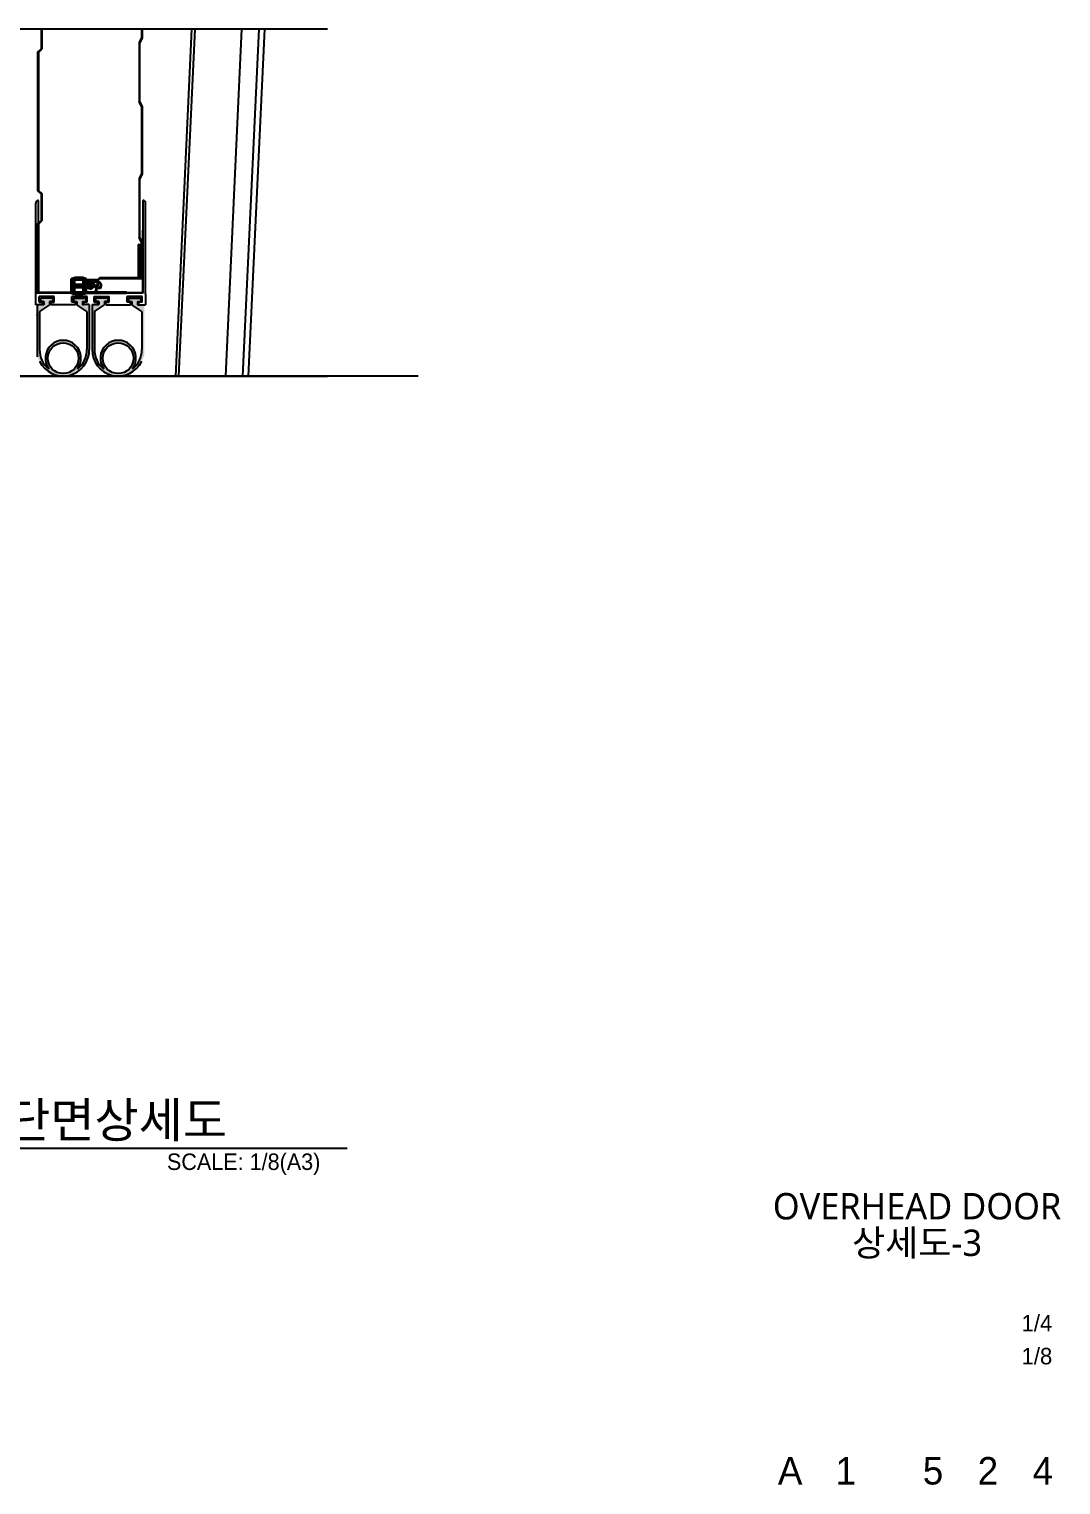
# Model space of a CAD drawing. Header units: millimetres. Extents: x 1448 to 104164, y -19509 to -89.
# Drawn here: x 43480 to 44231, y -2230 to -1170 of the extents above; entities that cross this region are included whole.
import ezdxf
from ezdxf.enums import TextEntityAlignment as Align

# ---------------------------------------------------------------- set-up
doc = ezdxf.new("R2010")
doc.units = ezdxf.units.MM
doc.header["$LTSCALE"] = 60
doc.header["$MEASUREMENT"] = 0
doc.header["$PDSIZE"] = -10
doc.layers.get('0').update_dxf_attribs({"linetype": 'CONTINUOUS'})
for name, color, linetype in [('$1$COL', 2, 'CONTINUOUS'), ('8', 8, 'CONTINUOUS'), ('CON', 2, 'CONTINUOUS'), ('FIN', 6, 'CONTINUOUS'), ('FOR', 4, 'CONTINUOUS'), ('LIN', 2, 'CONTINUOUS'), ('SYM', 7, 'CONTINUOUS'), ('TEXT', 3, 'CONTINUOUS'), ('TEXT-TITLE', 6, 'CONTINUOUS'), ('TEXT-기입', 6, 'CONTINUOUS'), ('TRACK', 4, 'CONTINUOUS'), ('图层6', 7, 'CONTINUOUS')]:
    doc.layers.add(name, color=color, linetype=linetype)
doc.styles.add('0T-OUT', font='H2GTRE.TTF')
doc.styles.add('CGS', font='cgse', dxfattribs={"bigfont": 'cgs'})
doc.styles.add('나눔바른고딕', font='NanumBarunGothic.ttf')

msp = doc.modelspace()

# ---------------------------------------------------------------- hatches: boundary and pattern name
at = {"linetype": 'Continuous'}
h = msp.add_hatch(color=4, dxfattribs=at)
h.paths.add_polyline_path([(43521.5, -1361.9), (43522, -1361.9, -0.183952), (43511, -1361.9), (43511.5, -1361.9), (43511.5, -1351.9), (43511, -1351.9), (43511, -1351.4, -0.183952), (43522, -1351.4), (43522, -1351.9), (43521.5, -1351.9)])
h.paths.add_polyline_path([(43519.5, -1357.9, 0.414214), (43519.3, -1357.7), (43513.7, -1357.7, 0.414214), (43513.5, -1357.9), (43513.5, -1360.4, 0.353166), (43513.6, -1360.6, 0.106822), (43519.3, -1360.6, 0.353167), (43519.5, -1360.4)], flags=16)
h.paths.add_polyline_path([(43519.5, -1355.5), (43519.5, -1352.9, 0.353166), (43519.3, -1352.7, 0.106822), (43513.6, -1352.7, 0.353167), (43513.5, -1352.9), (43513.5, -1355.5, 0.414214), (43513.7, -1355.7), (43519.3, -1355.7, 0.414214)], flags=16)
h = msp.add_hatch(color=4, dxfattribs=at)
h.paths.add_polyline_path([(43524.8, -1353), (43525.7, -1352.8), (43530.9, -1353.4, -0.151824), (43532.4, -1354.7, -0.386669), (43532.2, -1358.3, -0.178134), (43530.5, -1358.3, -0.298755), (43530.1, -1354.3, 0.584984), (43529.9, -1354), (43527.1, -1353.7, 0.709673), (43527, -1353.9, -1.396457), (43522, -1356.1), (43522, -1355.6, -0.389014)])
h.paths.add_polyline_path([(43530.9, -1357.8, -0.329487), (43530.9, -1354.1, -0.09197), (43531.9, -1354.9, -0.386814), (43531.8, -1357.8, -0.102245)], flags=16)
h = msp.add_hatch(color=256)
h.paths.add_polyline_path([(43533.9, -1409.3, 1), (43556.3, -1409.3, 1)], flags=16)
h.paths.add_polyline_path([(43493.9, -1409.3, 1), (43516.3, -1409.3, 1)], flags=16)
edge = h.paths.add_edge_path()
edge.add_line((43564.1, -1407.4), (43561.9, -1412.1))
edge.add_arc((43545.1, -1403.3), 19, 178.8064, 332.4646, ccw=False)
edge.add_line((43526.1, -1402.9), (43526.1, -1370.3))
edge.add_line((43526.1, -1370.3), (43531.1, -1370.3))
edge.add_line((43531.1, -1370.3), (43531.1, -1368))
edge.add_line((43531.1, -1368), (43528.6, -1368))
edge.add_line((43528.6, -1368), (43528.6, -1365.6))
edge.add_line((43528.6, -1365.6), (43537.6, -1365.6))
edge.add_line((43537.6, -1365.6), (43537.6, -1368))
edge.add_line((43537.6, -1368), (43535.1, -1368))
edge.add_line((43535.1, -1368), (43535.1, -1370.4))
edge.add_line((43535.1, -1370.4), (43527.9, -1375.3))
edge.add_line((43527.9, -1375.3), (43527.9, -1402.9))
edge.add_arc((43545.1, -1403.4), 17.2, 538.4103, 592.7611)
edge.add_arc((43545.1, -1409.3), 13, -36.8527, 216.8527, ccw=False)
edge.add_arc((43545.1, -1403.4), 17.2, 307.2389, 361.5897)
edge.add_line((43562.3, -1402.9), (43562.3, -1375.3))
edge.add_line((43562.3, -1375.3), (43555.1, -1370.4))
edge.add_line((43555.1, -1370.4), (43555.1, -1368))
edge.add_line((43555.1, -1368), (43552.6, -1368))
edge.add_line((43552.6, -1368), (43552.6, -1365.6))
edge.add_line((43552.6, -1365.6), (43561.6, -1365.6))
edge.add_line((43561.6, -1365.6), (43561.6, -1368))
edge.add_line((43561.6, -1368), (43559.1, -1368))
edge.add_line((43559.1, -1368), (43559.1, -1370.4))
edge.add_line((43559.1, -1370.4), (43564.1, -1370.4))
edge.add_line((43564.1, -1370.4), (43564.1, -1407.4))
edge = h.paths.add_edge_path()
edge.add_line((43487.9, -1411.5), (43486.1, -1408.2))
edge.add_line((43486.1, -1408.2), (43486.1, -1370.4))
edge.add_line((43486.1, -1370.4), (43491.1, -1370.4))
edge.add_line((43491.1, -1370.4), (43491.1, -1368))
edge.add_line((43491.1, -1368), (43488.6, -1368))
edge.add_line((43488.6, -1368), (43488.6, -1365.6))
edge.add_line((43488.6, -1365.6), (43497.6, -1365.6))
edge.add_line((43497.6, -1365.6), (43497.6, -1368))
edge.add_line((43497.6, -1368), (43495.1, -1368))
edge.add_line((43495.1, -1368), (43495.1, -1370.4))
edge.add_line((43495.1, -1370.4), (43487.9, -1375.3))
edge.add_line((43487.9, -1375.3), (43487.9, -1402.9))
edge.add_arc((43505.1, -1403.4), 17.2, 538.4103, 592.7611)
edge.add_arc((43505.1, -1409.3), 13, -36.8527, 216.8527, ccw=False)
edge.add_arc((43505.1, -1403.4), 17.2, 307.2389, 361.5897)
edge.add_line((43522.3, -1402.9), (43522.3, -1375.3))
edge.add_line((43522.3, -1375.3), (43515.1, -1370.4))
edge.add_line((43515.1, -1370.4), (43515.1, -1368))
edge.add_line((43515.1, -1368), (43512.6, -1368))
edge.add_line((43512.6, -1368), (43512.6, -1365.6))
edge.add_line((43512.6, -1365.6), (43521.6, -1365.6))
edge.add_line((43521.6, -1365.6), (43521.6, -1368))
edge.add_line((43521.6, -1368), (43519.1, -1368))
edge.add_line((43519.1, -1368), (43519.1, -1370.4))
edge.add_line((43519.1, -1370.4), (43520.1, -1370.3))
edge.add_line((43520.1, -1370.3), (43524.1, -1370.3))
edge.add_line((43524.1, -1370.3), (43524.1, -1402.9))
edge.add_arc((43505.1, -1403.3), 19, 205.5609, 361.1936, ccw=False)
at = {"layer": 'FOR'}
for points in [[(43515.1, -1360.9), (43551.1, -1360.9), (43551.1, -1361.4), (43515.1, -1361.4)], [(43515.1, -1361.4), (43551.1, -1361.4), (43551.1, -1361.9), (43515.1, -1361.9)]]:
    msp.add_hatch(color=4, dxfattribs=at).paths.add_polyline_path(points)

# ---------------------------------------------------------------- linework, layer by layer
at = {"layer": '$1$COL'}
for q in [(42979.5, -1422.3, 46.5), (42985.8, -1422.3, 46.5)]:
    msp.add_line((43697.6, -1422.3, 46.5), q, dxfattribs=at)
at = {"color": 4, "linetype": 'Continuous'}
for p, q in [((43489, -1169.7, 29.2), (43489, -1184.1, 29.2)), ((43489.5, -1169.7, 29.2), (43489.5, -1184.4, 29.2)), ((43562, -1175.9, 29.2), (43560.5, -1179.4, 29.2)), ((43562.5, -1176.2, 29.2), (43561, -1179.7, 29.2)), ((43562, -1169.7, 29.2), (43562, -1175.9, 29.2)), ((43562.5, -1169.7, 29.2), (43562.5, -1176.2, 29.2)), ((43486.5, -1186.4, 29.2), (43489, -1184.1, 29.2)), ((43486.5, -1186.4, 29.2), (43486.5, -1287.5, 29.2)), ((43487, -1186.7, 29.2), (43489.5, -1184.4, 29.2)), ((43487, -1186.7, 29.2), (43487, -1287.2, 29.2)), ((43560.5, -1179.4, 29.2), (43560.5, -1222.5, 29.2)), ((43561, -1222.2, 29.2), (43561, -1179.7, 29.2)), ((43562, -1226, 29.2), (43560.5, -1222.5, 29.2)), ((43562.5, -1225.7, 29.2), (43561, -1222.2, 29.2)), ((43562, -1226, 29.2), (43562, -1274.9, 29.2)), ((43562.5, -1225.7, 29.2), (43562.5, -1275.2, 29.2)), ((43562, -1274.9, 29.2), (43560.5, -1278.4, 29.2)), ((43560.5, -1278.4, 29.2), (43560.5, -1321.5, 29.2)), ((43562.5, -1275.2, 29.2), (43561, -1278.7, 29.2)), ((43561, -1321.2, 29.2), (43561, -1278.7, 29.2)), ((43486.5, -1287.5, 29.2), (43489, -1289.7, 29.2)), ((43487, -1287.2, 29.2), (43489.5, -1289.4, 29.2)), ((43489, -1289.7, 29.2), (43489, -1309.1, 29.2)), ((43489.5, -1289.4, 29.2), (43489.5, -1309.4, 29.2)), ((43486.5, -1311.4, 29.2), (43489, -1309.1, 29.2)), ((43486.5, -1311.4, 29.2), (43486.5, -1361.9, 29.2)), ((43487, -1311.7, 29.2), (43489.5, -1309.4, 29.2)), ((43487, -1311.7, 29.2), (43487, -1361.4, 29.2)), ((43562, -1325, 29.2), (43560.5, -1321.5, 29.2)), ((43562.5, -1324.7, 29.2), (43561, -1321.2, 29.2)), ((43562, -1350.9, 29.2), (43562, -1324.5, 29.2)), ((43562.5, -1351.4, 29.2), (43562.5, -1324.7, 29.2)), ((43486.5, -1361.9, 29.2), (43486.5, -1330.7, 29.2)), ((43559.9, -1350.9, 29.2), (43559.9, -1326.4, 29.2)), ((43559.9, -1326.4, 29.2), (43562, -1326.4, 29.2)), ((43511, -1351.9, 29.2), (43511, -1351.4, 29.2)), ((43511, -1361.4, 29.2), (43511, -1351.9, 29.2)), ((43511.5, -1351.9, 29.2), (43511, -1351.9, 29.2)), ((43511.5, -1351.9, 29.2), (43511, -1351.9, 29.2)), ((43511, -1352.4, 29.2), (43511, -1360.9, 29.2)), ((43511.5, -1351.9, 29.2), (43511.5, -1361.9, 29.2)), ((43511.5, -1360.9, 29.2), (43511.5, -1351.9, 29.2)), ((43511.5, -1351.9, 29.2), (43511.5, -1360.9, 29.2)), ((43511.5, -1351.9, 29.2), (43511.5, -1360.9, 29.2)), ((43511.5, -1360.9, 29.2), (43511.5, -1351.9, 29.2)), ((43511.5, -1359.9, 29.2), (43511.5, -1353.9, 29.2)), ((43513.5, -1355.5, 29.2), (43513.5, -1352.9, 29.2)), ((43519.3, -1355.7, 29.2), (43513.7, -1355.7, 29.2)), ((43519.5, -1352.9, 29.2), (43519.5, -1355.5, 29.2)), ((43521.5, -1361.9, 29.2), (43521.5, -1351.9, 29.2)), ((43521.5, -1351.9, 29.2), (43530.5, -1351.9, 29.2)), ((43521.5, -1359.9, 29.2), (43521.5, -1353.9, 29.2)), ((43522, -1351.4, 29.2), (43522, -1351.9, 29.2)), ((43522, -1361.4, 29.2), (43522, -1352.4, 29.2)), ((43522, -1352.4, 29.2), (43530.5, -1352.4, 29.2)), ((43525.7, -1352.8, 29.2), (43524.8, -1353, 29.2)), ((43525.7, -1352.8, 29.2), (43530.9, -1353.4, 29.2)), ((43527.1, -1353.7, 29.2), (43529.9, -1354, 29.2)), ((43530.5, -1351.9, 29.2), (43531.5, -1350.9, 29.2)), ((43530.5, -1352.4, 29.2), (43531.5, -1351.4, 29.2)), ((43562, -1350.9, 29.2), (43531.5, -1350.9, 29.2)), ((43562.5, -1351.4, 29.2), (43531.5, -1351.4, 29.2)), ((43511.5, -1361.9, 29.2), (43486.5, -1361.9, 29.2)), ((43511, -1361.4, 29.2), (43487, -1361.4, 29.2)), ((43511, -1361.9, 29.2), (43511, -1361.4, 29.2)), ((43513.5, -1360.4, 29.2), (43513.5, -1357.9, 29.2)), ((43513.7, -1357.7, 29.2), (43519.3, -1357.7, 29.2)), ((43519.5, -1357.9, 29.2), (43519.5, -1360.4, 29.2)), ((43521.5, -1361.9, 29.2), (43528.1, -1361.9, 29.2)), ((43522, -1361.4, 29.2), (43527.6, -1361.4, 29.2)), ((43527.3, -1357.4, 29.2), (43527.8, -1357.9, 29.2))]:
    msp.add_line(p, q, dxfattribs=at)
for p, q in [((43485.1, -1370.4, 29.2), (43485.1, -1296.3, 29.2)), ((43563.1, -1294.4, 29.2), (43563.1, -1361.9, 29.2)), ((43565.1, -1339.1, 29.2), (43565.1, -1296.3, 29.2)), ((43563.1, -1361.4, 29.2), (43563.1, -1316, 29.2)), ((43565.1, -1359.6, 29.2), (43565.1, -1339.1, 29.2)), ((43563.1, -1361.9, 29.2), (43485.1, -1361.9, 29.2)), ((43498.6, -1364.4, 29.2), (43487.6, -1364.4, 29.2)), ((43487.6, -1368.4, 29.2), (43487.6, -1364.4, 29.2)), ((43487.6, -1368.4, 29.2), (43487.6, -1364.4, 29.2)), ((43497.6, -1365.6, 29.2), (43488.6, -1365.6, 29.2)), ((43497.6, -1365.6, 29.2), (43488.6, -1365.6, 29.2)), ((43488.6, -1365.6, 29.2), (43488.6, -1368, 29.2)), ((43488.6, -1365.6, 29.2), (43488.6, -1368, 29.2)), ((43497.6, -1365.6, 29.2), (43497.6, -1368, 29.2)), ((43497.6, -1365.6, 29.2), (43497.6, -1368, 29.2)), ((43498.6, -1368.4, 29.2), (43498.6, -1364.4, 29.2)), ((43511.5, -1364.4, 29.2), (43522.5, -1364.4, 29.2)), ((43522.5, -1364.4, 29.2), (43511.5, -1364.4, 29.2)), ((43511.5, -1368.4, 29.2), (43511.5, -1364.4, 29.2)), ((43512.6, -1365.6, 29.2), (43521.6, -1365.6, 29.2)), ((43512.6, -1365.6, 29.2), (43521.6, -1365.6, 29.2)), ((43512.6, -1365.6, 29.2), (43512.6, -1368, 29.2)), ((43512.6, -1365.6, 29.2), (43512.6, -1368, 29.2)), ((43521.6, -1365.6, 29.2), (43521.6, -1368, 29.2)), ((43521.6, -1365.6, 29.2), (43521.6, -1368, 29.2)), ((43522.5, -1368.4, 29.2), (43522.5, -1364.4, 29.2)), ((43527.6, -1364.4, 29.2), (43538.6, -1364.4, 29.2)), ((43527.6, -1364.4, 29.2), (43538.6, -1364.4, 29.2)), ((43527.6, -1368.4, 29.2), (43527.6, -1364.4, 29.2)), ((43528.6, -1365.6, 29.2), (43528.6, -1368, 29.2)), ((43528.6, -1365.6, 29.2), (43528.6, -1368, 29.2)), ((43537.6, -1365.6, 29.2), (43528.6, -1365.6, 29.2)), ((43537.6, -1365.6, 29.2), (43528.6, -1365.6, 29.2)), ((43537.6, -1365.6, 29.2), (43537.6, -1368, 29.2)), ((43537.6, -1365.6, 29.2), (43537.6, -1368, 29.2)), ((43538.6, -1368.4, 29.2), (43538.6, -1364.4, 29.2)), ((43551.1, -1361.4, 29.2), (43563.1, -1361.4, 29.2)), ((43551.6, -1364.4, 29.2), (43562.6, -1364.4, 29.2)), ((43562.6, -1364.4, 29.2), (43551.6, -1364.4, 29.2)), ((43551.6, -1368.4, 29.2), (43551.6, -1364.4, 29.2)), ((43552.6, -1365.6, 29.2), (43552.6, -1368, 29.2)), ((43552.6, -1365.6, 29.2), (43552.6, -1368, 29.2)), ((43552.6, -1365.6, 29.2), (43561.6, -1365.6, 29.2)), ((43552.6, -1365.6, 29.2), (43561.6, -1365.6, 29.2)), ((43561.6, -1365.6, 29.2), (43561.6, -1368, 29.2)), ((43561.6, -1365.6, 29.2), (43561.6, -1368, 29.2)), ((43562.6, -1368.4, 29.2), (43562.6, -1364.4, 29.2)), ((43565.1, -1362.6, 29.2), (43565.1, -1359.1, 29.2)), ((43565.1, -1362.6, 29.2), (43565.1, -1370.4, 29.2)), ((43491.1, -1370.4, 29.2), (43485.1, -1370.4, 29.2)), ((43486.1, -1370.4, 29.2), (43486.1, -1408.2, 29.2)), ((43487.6, -1368.4, 29.2), (43490.1, -1368.4, 29.2)), ((43495.1, -1370.4, 29.2), (43487.9, -1375.3, 29.2)), ((43487.9, -1375.3, 29.2), (43487.9, -1402.9, 29.2)), ((43491.1, -1368, 29.2), (43488.6, -1368, 29.2)), ((43491.1, -1368, 29.2), (43488.6, -1368, 29.2)), ((43490.1, -1370.4, 29.2), (43490.1, -1368.4, 29.2)), ((43491.1, -1368, 29.2), (43491.1, -1370.3, 29.2)), ((43491.1, -1368, 29.2), (43491.1, -1370.4, 29.2)), ((43495.1, -1368, 29.2), (43495.1, -1370.4, 29.2)), ((43497.6, -1368, 29.2), (43495.1, -1368, 29.2)), ((43497.6, -1368, 29.2), (43495.1, -1368, 29.2)), ((43496.1, -1370.4, 29.2), (43496.1, -1368.4, 29.2)), ((43496.1, -1368.4, 29.2), (43498.6, -1368.4, 29.2)), ((43514.1, -1370.4, 29.2), (43496.1, -1370.4, 29.2)), ((43514.1, -1368.4, 29.2), (43511.5, -1368.4, 29.2)), ((43512.6, -1368, 29.2), (43515.1, -1368, 29.2)), ((43512.6, -1368, 29.2), (43515.1, -1368, 29.2)), ((43514.1, -1370.4, 29.2), (43514.1, -1368.4, 29.2)), ((43515.1, -1368, 29.2), (43515.1, -1370.4, 29.2)), ((43522.3, -1375.3, 29.2), (43515.1, -1370.4, 29.2)), ((43519.1, -1368, 29.2), (43519.1, -1370.3, 29.2)), ((43519.1, -1368, 29.2), (43519.1, -1370.4, 29.2)), ((43519.1, -1368, 29.2), (43521.6, -1368, 29.2)), ((43519.1, -1368, 29.2), (43521.6, -1368, 29.2)), ((43519.1, -1370.4, 29.2), (43520.1, -1370.3, 29.2)), ((43520.1, -1370.3, 29.2), (43520.1, -1368.4, 29.2)), ((43522.5, -1368.4, 29.2), (43520.1, -1368.4, 29.2)), ((43524.1, -1370.3, 29.2), (43520.1, -1370.3, 29.2)), ((43522.3, -1375.3, 29.2), (43522.3, -1402.9, 29.2)), ((43524.1, -1370.3, 29.2), (43524.1, -1402.9, 29.2)), ((43526.1, -1370.3, 29.2), (43526.1, -1402.9, 29.2)), ((43526.1, -1370.3, 29.2), (43531.1, -1370.3, 29.2)), ((43527.6, -1368.4, 29.2), (43530.1, -1368.4, 29.2)), ((43527.9, -1375.3, 29.2), (43535.1, -1370.4, 29.2)), ((43527.9, -1375.3, 29.2), (43527.9, -1402.9, 29.2)), ((43531.1, -1368, 29.2), (43528.6, -1368, 29.2)), ((43531.1, -1368, 29.2), (43528.6, -1368, 29.2)), ((43530.1, -1368.4, 29.2), (43530.1, -1370.3, 29.2)), ((43531.1, -1368, 29.2), (43531.1, -1370.3, 29.2)), ((43531.1, -1368, 29.2), (43531.1, -1370.3, 29.2)), ((43535.1, -1368, 29.2), (43535.1, -1370.4, 29.2)), ((43537.6, -1368, 29.2), (43535.1, -1368, 29.2)), ((43537.6, -1368, 29.2), (43535.1, -1368, 29.2)), ((43536.1, -1368.4, 29.2), (43538.6, -1368.4, 29.2)), ((43536.1, -1370.4, 29.2), (43536.1, -1368.4, 29.2)), ((43536.1, -1370.4, 29.2), (43554.1, -1370.4, 29.2)), ((43554.1, -1368.4, 29.2), (43551.6, -1368.4, 29.2)), ((43552.6, -1368, 29.2), (43555.1, -1368, 29.2)), ((43552.6, -1368, 29.2), (43555.1, -1368, 29.2)), ((43554.1, -1370.4, 29.2), (43554.1, -1368.4, 29.2)), ((43555.1, -1368, 29.2), (43555.1, -1370.4, 29.2)), ((43562.3, -1375.3, 29.2), (43555.1, -1370.4, 29.2)), ((43559.1, -1368, 29.2), (43559.1, -1370.3, 29.2)), ((43559.1, -1368, 29.2), (43559.1, -1370.4, 29.2)), ((43559.1, -1368, 29.2), (43561.6, -1368, 29.2)), ((43559.1, -1368, 29.2), (43561.6, -1368, 29.2)), ((43559.1, -1370.4, 29.2), (43565.1, -1370.4, 29.2)), ((43562.6, -1368.4, 29.2), (43560.1, -1368.4, 29.2)), ((43560.1, -1370.4, 29.2), (43560.1, -1368.4, 29.2)), ((43562.3, -1375.3, 29.2), (43562.3, -1402.9, 29.2))]:
    msp.add_line(p, q)
at = {"color": 0}
for p, q in [((43561.8, -1326.4, 29.2), (43559.9, -1328.3, 29.2)), ((43561.6, -1326.4, 29.2), (43559.9, -1328.1, 29.2)), ((43561.4, -1326.4, 29.2), (43559.9, -1327.9, 29.2)), ((43561.3, -1326.4, 29.2), (43559.9, -1327.7, 29.2)), ((43561.1, -1326.4, 29.2), (43559.9, -1327.5, 29.2)), ((43560.9, -1326.4, 29.2), (43559.9, -1327.4, 29.2)), ((43560.7, -1326.4, 29.2), (43559.9, -1327.2, 29.2)), ((43560.6, -1326.4, 29.2), (43559.9, -1327, 29.2)), ((43560.4, -1326.4, 29.2), (43559.9, -1326.8, 29.2)), ((43560.2, -1326.4, 29.2), (43559.9, -1326.7, 29.2)), ((43560, -1326.4, 29.2), (43559.9, -1326.5, 29.2)), ((43562, -1328.5, 29.2), (43559.9, -1326.5, 29.2)), ((43562, -1326.6, 29.2), (43559.9, -1328.6, 29.2)), ((43562, -1326.7, 29.2), (43559.9, -1328.8, 29.2)), ((43562, -1328.7, 29.2), (43559.9, -1326.7, 29.2)), ((43562, -1328.9, 29.2), (43559.9, -1326.8, 29.2)), ((43562, -1326.9, 29.2), (43559.9, -1329, 29.2)), ((43562, -1329.1, 29.2), (43559.9, -1327, 29.2)), ((43562, -1327.1, 29.2), (43559.9, -1329.1, 29.2)), ((43562, -1329.2, 29.2), (43559.9, -1327.2, 29.2)), ((43562, -1327.3, 29.2), (43559.9, -1329.3, 29.2)), ((43562, -1327.4, 29.2), (43559.9, -1329.5, 29.2)), ((43562, -1329.4, 29.2), (43559.9, -1327.4, 29.2)), ((43562, -1329.6, 29.2), (43559.9, -1327.5, 29.2)), ((43562, -1327.6, 29.2), (43559.9, -1329.7, 29.2)), ((43562, -1329.8, 29.2), (43559.9, -1327.7, 29.2)), ((43562, -1327.8, 29.2), (43559.9, -1329.8, 29.2)), ((43562, -1329.9, 29.2), (43559.9, -1327.9, 29.2)), ((43562, -1328, 29.2), (43559.9, -1330, 29.2)), ((43562, -1330.1, 29.2), (43559.9, -1328.1, 29.2)), ((43562, -1328.2, 29.2), (43559.9, -1330.2, 29.2)), ((43562, -1328.3, 29.2), (43559.9, -1330.4, 29.2)), ((43562, -1330.3, 29.2), (43559.9, -1328.3, 29.2)), ((43562, -1330.5, 29.2), (43559.9, -1328.4, 29.2)), ((43562, -1328.5, 29.2), (43559.9, -1330.6, 29.2)), ((43562, -1330.7, 29.2), (43559.9, -1328.6, 29.2)), ((43562, -1328.7, 29.2), (43559.9, -1330.7, 29.2)), ((43562, -1330.8, 29.2), (43559.9, -1328.8, 29.2)), ((43562, -1328.9, 29.2), (43559.9, -1330.9, 29.2)), ((43562, -1329, 29.2), (43559.9, -1331.1, 29.2)), ((43562, -1331, 29.2), (43559.9, -1329, 29.2)), ((43562, -1331.2, 29.2), (43559.9, -1329.1, 29.2)), ((43562, -1329.2, 29.2), (43559.9, -1331.3, 29.2)), ((43562, -1331.4, 29.2), (43559.9, -1329.3, 29.2)), ((43562, -1329.4, 29.2), (43559.9, -1331.4, 29.2)), ((43562, -1331.5, 29.2), (43559.9, -1329.5, 29.2)), ((43562, -1329.6, 29.2), (43559.9, -1331.6, 29.2)), ((43562, -1329.7, 29.2), (43559.9, -1331.8, 29.2)), ((43562, -1331.7, 29.2), (43559.9, -1329.7, 29.2)), ((43562, -1331.9, 29.2), (43559.9, -1329.8, 29.2)), ((43562, -1329.9, 29.2), (43559.9, -1332, 29.2)), ((43562, -1332.1, 29.2), (43559.9, -1330, 29.2)), ((43562, -1330.1, 29.2), (43559.9, -1332.1, 29.2)), ((43562, -1332.2, 29.2), (43559.9, -1330.2, 29.2)), ((43562, -1330.3, 29.2), (43559.9, -1332.3, 29.2)), ((43562, -1330.4, 29.2), (43559.9, -1332.5, 29.2)), ((43562, -1332.4, 29.2), (43559.9, -1330.4, 29.2)), ((43562, -1332.6, 29.2), (43559.9, -1330.5, 29.2)), ((43562, -1330.6, 29.2), (43559.9, -1332.7, 29.2)), ((43562, -1332.8, 29.2), (43559.9, -1330.7, 29.2)), ((43562, -1330.8, 29.2), (43559.9, -1332.9, 29.2)), ((43562, -1333, 29.2), (43559.9, -1330.9, 29.2)), ((43562, -1331, 29.2), (43559.9, -1333, 29.2)), ((43562, -1333.1, 29.2), (43559.9, -1331.1, 29.2)), ((43562, -1331.2, 29.2), (43559.9, -1333.2, 29.2)), ((43562, -1331.3, 29.2), (43559.9, -1333.4, 29.2)), ((43562, -1333.3, 29.2), (43559.9, -1331.3, 29.2)), ((43562, -1333.5, 29.2), (43559.9, -1331.4, 29.2)), ((43562, -1331.5, 29.2), (43559.9, -1333.6, 29.2)), ((43562, -1333.7, 29.2), (43559.9, -1331.6, 29.2)), ((43562, -1331.7, 29.2), (43559.9, -1333.7, 29.2)), ((43562, -1333.8, 29.2), (43559.9, -1331.8, 29.2)), ((43562, -1331.9, 29.2), (43559.9, -1333.9, 29.2)), ((43562, -1332, 29.2), (43559.9, -1334.1, 29.2)), ((43562, -1334, 29.2), (43559.9, -1332, 29.2)), ((43562, -1334.2, 29.2), (43559.9, -1332.1, 29.2)), ((43562, -1332.2, 29.2), (43559.9, -1334.3, 29.2)), ((43562, -1334.4, 29.2), (43559.9, -1332.3, 29.2)), ((43562, -1332.4, 29.2), (43559.9, -1334.4, 29.2)), ((43562, -1334.5, 29.2), (43559.9, -1332.5, 29.2)), ((43562, -1332.6, 29.2), (43559.9, -1334.6, 29.2)), ((43562, -1332.7, 29.2), (43559.9, -1334.8, 29.2)), ((43562, -1334.7, 29.2), (43559.9, -1332.7, 29.2)), ((43562, -1334.9, 29.2), (43559.9, -1332.8, 29.2)), ((43562, -1332.9, 29.2), (43559.9, -1335, 29.2)), ((43562, -1335.1, 29.2), (43559.9, -1333, 29.2)), ((43562, -1333.1, 29.2), (43559.9, -1335.1, 29.2)), ((43562, -1335.2, 29.2), (43559.9, -1333.2, 29.2)), ((43562, -1333.3, 29.2), (43559.9, -1335.3, 29.2)), ((43562, -1335.4, 29.2), (43559.9, -1333.4, 29.2)), ((43562, -1333.5, 29.2), (43559.9, -1335.5, 29.2)), ((43562, -1333.6, 29.2), (43559.9, -1335.7, 29.2)), ((43562, -1335.6, 29.2), (43559.9, -1333.6, 29.2)), ((43562, -1335.8, 29.2), (43559.9, -1333.7, 29.2)), ((43562, -1333.8, 29.2), (43559.9, -1335.9, 29.2)), ((43562, -1336, 29.2), (43559.9, -1333.9, 29.2)), ((43562, -1334, 29.2), (43559.9, -1336, 29.2)), ((43562, -1336.1, 29.2), (43559.9, -1334.1, 29.2)), ((43562, -1334.2, 29.2), (43559.9, -1336.2, 29.2)), ((43562, -1334.3, 29.2), (43559.9, -1336.4, 29.2)), ((43562, -1336.3, 29.2), (43559.9, -1334.3, 29.2)), ((43562, -1336.5, 29.2), (43559.9, -1334.4, 29.2)), ((43562, -1334.5, 29.2), (43559.9, -1336.6, 29.2)), ((43562, -1336.7, 29.2), (43559.9, -1334.6, 29.2)), ((43562, -1334.7, 29.2), (43559.9, -1336.7, 29.2)), ((43562, -1336.8, 29.2), (43559.9, -1334.8, 29.2)), ((43562, -1334.9, 29.2), (43559.9, -1336.9, 29.2)), ((43562, -1335, 29.2), (43559.9, -1337.1, 29.2)), ((43562, -1337, 29.2), (43559.9, -1335, 29.2)), ((43562, -1337.2, 29.2), (43559.9, -1335.1, 29.2)), ((43562, -1335.2, 29.2), (43559.9, -1337.3, 29.2)), ((43562, -1337.4, 29.2), (43559.9, -1335.3, 29.2)), ((43562, -1335.4, 29.2), (43559.9, -1337.4, 29.2)), ((43562, -1328.4, 29.2), (43560, -1326.4, 29.2)), ((43562, -1328.2, 29.2), (43560.2, -1326.4, 29.2)), ((43562, -1328, 29.2), (43560.4, -1326.4, 29.2)), ((43562, -1327.8, 29.2), (43560.5, -1326.4, 29.2)), ((43562, -1327.6, 29.2), (43560.7, -1326.4, 29.2)), ((43562, -1327.5, 29.2), (43560.9, -1326.4, 29.2)), ((43562, -1327.3, 29.2), (43561.1, -1326.4, 29.2)), ((43562, -1327.1, 29.2), (43561.2, -1326.4, 29.2)), ((43562, -1326.9, 29.2), (43561.4, -1326.4, 29.2)), ((43562, -1326.8, 29.2), (43561.6, -1326.4, 29.2)), ((43562, -1326.6, 29.2), (43561.8, -1326.4, 29.2)), ((43562, -1326.4, 29.2), (43561.9, -1326.4, 29.2)), ((43562, -1337.5, 29.2), (43559.9, -1335.5, 29.2)), ((43562, -1335.6, 29.2), (43559.9, -1337.6, 29.2)), ((43562, -1337.7, 29.2), (43559.9, -1335.7, 29.2)), ((43562, -1335.8, 29.2), (43559.9, -1337.8, 29.2)), ((43562, -1335.9, 29.2), (43559.9, -1338, 29.2)), ((43562, -1337.9, 29.2), (43559.9, -1335.9, 29.2)), ((43562, -1338.1, 29.2), (43559.9, -1336, 29.2)), ((43562, -1336.1, 29.2), (43559.9, -1338.2, 29.2)), ((43562, -1338.3, 29.2), (43559.9, -1336.2, 29.2)), ((43562, -1336.3, 29.2), (43559.9, -1338.3, 29.2)), ((43562, -1338.4, 29.2), (43559.9, -1336.4, 29.2)), ((43562, -1336.5, 29.2), (43559.9, -1338.5, 29.2)), ((43562, -1336.6, 29.2), (43559.9, -1338.7, 29.2)), ((43562, -1338.6, 29.2), (43559.9, -1336.6, 29.2)), ((43562, -1338.8, 29.2), (43559.9, -1336.7, 29.2)), ((43562, -1336.8, 29.2), (43559.9, -1338.9, 29.2)), ((43562, -1339, 29.2), (43559.9, -1336.9, 29.2)), ((43562, -1337, 29.2), (43559.9, -1339, 29.2)), ((43562, -1339.1, 29.2), (43559.9, -1337.1, 29.2)), ((43562, -1337.2, 29.2), (43559.9, -1339.2, 29.2)), ((43562, -1337.3, 29.2), (43559.9, -1339.4, 29.2)), ((43562, -1339.3, 29.2), (43559.9, -1337.3, 29.2)), ((43562, -1339.5, 29.2), (43559.9, -1337.4, 29.2)), ((43562, -1337.5, 29.2), (43559.9, -1339.6, 29.2)), ((43562, -1339.7, 29.2), (43559.9, -1337.6, 29.2)), ((43562, -1337.7, 29.2), (43559.9, -1339.7, 29.2)), ((43562, -1339.8, 29.2), (43559.9, -1337.8, 29.2)), ((43562, -1337.9, 29.2), (43559.9, -1339.9, 29.2)), ((43562, -1338, 29.2), (43559.9, -1340.1, 29.2)), ((43562, -1340, 29.2), (43559.9, -1338, 29.2)), ((43562, -1340.2, 29.2), (43559.9, -1338.1, 29.2)), ((43562, -1338.2, 29.2), (43559.9, -1340.3, 29.2)), ((43562, -1340.4, 29.2), (43559.9, -1338.3, 29.2)), ((43562, -1338.4, 29.2), (43559.9, -1340.5, 29.2)), ((43562, -1340.6, 29.2), (43559.9, -1338.5, 29.2)), ((43562, -1338.6, 29.2), (43559.9, -1340.6, 29.2)), ((43562, -1340.7, 29.2), (43559.9, -1338.7, 29.2)), ((43562, -1338.8, 29.2), (43559.9, -1340.8, 29.2)), ((43562, -1338.9, 29.2), (43559.9, -1341, 29.2)), ((43562, -1340.9, 29.2), (43559.9, -1338.9, 29.2)), ((43562, -1341.1, 29.2), (43559.9, -1339, 29.2)), ((43562, -1339.1, 29.2), (43559.9, -1341.2, 29.2)), ((43562, -1341.3, 29.2), (43559.9, -1339.2, 29.2)), ((43562, -1339.3, 29.2), (43559.9, -1341.3, 29.2)), ((43562, -1341.4, 29.2), (43559.9, -1339.4, 29.2)), ((43562, -1339.5, 29.2), (43559.9, -1341.5, 29.2)), ((43562, -1339.6, 29.2), (43559.9, -1341.7, 29.2)), ((43562, -1341.6, 29.2), (43559.9, -1339.6, 29.2)), ((43562, -1341.8, 29.2), (43559.9, -1339.7, 29.2)), ((43562, -1339.8, 29.2), (43559.9, -1341.9, 29.2)), ((43562, -1342, 29.2), (43559.9, -1339.9, 29.2)), ((43562, -1340, 29.2), (43559.9, -1342, 29.2)), ((43562, -1342.1, 29.2), (43559.9, -1340.1, 29.2)), ((43562, -1340.2, 29.2), (43559.9, -1342.2, 29.2)), ((43562, -1340.3, 29.2), (43559.9, -1342.4, 29.2)), ((43562, -1342.3, 29.2), (43559.9, -1340.3, 29.2)), ((43562, -1342.5, 29.2), (43559.9, -1340.4, 29.2)), ((43562, -1340.5, 29.2), (43559.9, -1342.6, 29.2)), ((43562, -1342.7, 29.2), (43559.9, -1340.6, 29.2)), ((43562, -1340.7, 29.2), (43559.9, -1342.8, 29.2)), ((43562, -1342.9, 29.2), (43559.9, -1340.8, 29.2)), ((43562, -1340.9, 29.2), (43559.9, -1342.9, 29.2)), ((43562, -1343, 29.2), (43559.9, -1341, 29.2)), ((43562, -1341.1, 29.2), (43559.9, -1343.1, 29.2)), ((43562, -1341.2, 29.2), (43559.9, -1343.3, 29.2)), ((43562, -1343.2, 29.2), (43559.9, -1341.2, 29.2)), ((43562, -1343.4, 29.2), (43559.9, -1341.3, 29.2)), ((43562, -1341.4, 29.2), (43559.9, -1343.5, 29.2)), ((43562, -1343.6, 29.2), (43559.9, -1341.5, 29.2)), ((43562, -1341.6, 29.2), (43559.9, -1343.6, 29.2)), ((43562, -1343.7, 29.2), (43559.9, -1341.7, 29.2)), ((43562, -1341.8, 29.2), (43559.9, -1343.8, 29.2)), ((43562, -1341.9, 29.2), (43559.9, -1344, 29.2)), ((43562, -1343.9, 29.2), (43559.9, -1341.9, 29.2)), ((43562, -1344.1, 29.2), (43559.9, -1342, 29.2)), ((43562, -1342.1, 29.2), (43559.9, -1344.2, 29.2)), ((43562, -1344.3, 29.2), (43559.9, -1342.2, 29.2)), ((43562, -1342.3, 29.2), (43559.9, -1344.3, 29.2)), ((43562, -1344.4, 29.2), (43559.9, -1342.4, 29.2)), ((43562, -1342.5, 29.2), (43559.9, -1344.5, 29.2)), ((43562, -1342.6, 29.2), (43559.9, -1344.7, 29.2)), ((43562, -1344.6, 29.2), (43559.9, -1342.6, 29.2)), ((43562, -1344.8, 29.2), (43559.9, -1342.7, 29.2)), ((43562, -1342.8, 29.2), (43559.9, -1344.9, 29.2)), ((43562, -1345, 29.2), (43559.9, -1342.9, 29.2)), ((43562, -1343, 29.2), (43559.9, -1345, 29.2)), ((43562, -1345.1, 29.2), (43559.9, -1343.1, 29.2)), ((43562, -1343.2, 29.2), (43559.9, -1345.2, 29.2)), ((43562, -1345.3, 29.2), (43559.9, -1343.3, 29.2)), ((43562, -1343.4, 29.2), (43559.9, -1345.4, 29.2)), ((43562, -1343.5, 29.2), (43559.9, -1345.6, 29.2)), ((43562, -1345.5, 29.2), (43559.9, -1343.5, 29.2)), ((43562, -1345.7, 29.2), (43559.9, -1343.6, 29.2)), ((43562, -1343.7, 29.2), (43559.9, -1345.8, 29.2)), ((43562, -1345.9, 29.2), (43559.9, -1343.8, 29.2)), ((43562, -1343.9, 29.2), (43559.9, -1345.9, 29.2)), ((43562, -1346, 29.2), (43559.9, -1344, 29.2)), ((43562, -1344.1, 29.2), (43559.9, -1346.1, 29.2)), ((43562, -1344.2, 29.2), (43559.9, -1346.3, 29.2)), ((43562, -1346.2, 29.2), (43559.9, -1344.2, 29.2)), ((43562, -1346.4, 29.2), (43559.9, -1344.3, 29.2)), ((43562, -1344.4, 29.2), (43559.9, -1346.5, 29.2)), ((43562, -1346.6, 29.2), (43559.9, -1344.5, 29.2)), ((43562, -1344.6, 29.2), (43559.9, -1346.6, 29.2)), ((43562, -1346.7, 29.2), (43559.9, -1344.7, 29.2)), ((43562, -1344.8, 29.2), (43559.9, -1346.8, 29.2)), ((43562, -1344.9, 29.2), (43559.9, -1347, 29.2)), ((43562, -1346.9, 29.2), (43559.9, -1344.9, 29.2)), ((43562, -1347.1, 29.2), (43559.9, -1345, 29.2)), ((43562, -1345.1, 29.2), (43559.9, -1347.2, 29.2)), ((43562, -1347.3, 29.2), (43559.9, -1345.2, 29.2)), ((43562, -1345.3, 29.2), (43559.9, -1347.3, 29.2)), ((43562, -1347.4, 29.2), (43559.9, -1345.4, 29.2)), ((43562, -1345.5, 29.2), (43559.9, -1347.5, 29.2)), ((43562, -1347.6, 29.2), (43559.9, -1345.6, 29.2)), ((43562, -1345.7, 29.2), (43559.9, -1347.7, 29.2)), ((43562, -1345.8, 29.2), (43559.9, -1347.9, 29.2)), ((43562, -1347.8, 29.2), (43559.9, -1345.8, 29.2)), ((43562, -1348, 29.2), (43559.9, -1345.9, 29.2)), ((43562, -1346, 29.2), (43559.9, -1348.1, 29.2)), ((43562, -1348.2, 29.2), (43559.9, -1346.1, 29.2)), ((43562, -1346.2, 29.2), (43559.9, -1348.2, 29.2)), ((43562, -1348.3, 29.2), (43559.9, -1346.3, 29.2)), ((43562, -1346.4, 29.2), (43559.9, -1348.4, 29.2)), ((43562, -1346.5, 29.2), (43559.9, -1348.6, 29.2)), ((43562, -1348.5, 29.2), (43559.9, -1346.5, 29.2)), ((43562, -1348.7, 29.2), (43559.9, -1346.6, 29.2)), ((43562, -1346.7, 29.2), (43559.9, -1348.8, 29.2)), ((43562, -1348.9, 29.2), (43559.9, -1346.8, 29.2)), ((43562, -1346.9, 29.2), (43559.9, -1348.9, 29.2)), ((43562, -1349, 29.2), (43559.9, -1347, 29.2)), ((43562, -1347.1, 29.2), (43559.9, -1349.1, 29.2)), ((43562, -1347.2, 29.2), (43559.9, -1349.3, 29.2)), ((43562, -1349.2, 29.2), (43559.9, -1347.2, 29.2)), ((43562, -1349.4, 29.2), (43559.9, -1347.3, 29.2)), ((43562, -1347.4, 29.2), (43559.9, -1349.5, 29.2)), ((43562, -1349.6, 29.2), (43559.9, -1347.5, 29.2)), ((43562, -1347.6, 29.2), (43559.9, -1349.6, 29.2)), ((43562, -1349.7, 29.2), (43559.9, -1347.7, 29.2)), ((43562, -1347.8, 29.2), (43559.9, -1349.8, 29.2)), ((43562, -1347.9, 29.2), (43559.9, -1350, 29.2)), ((43562, -1349.9, 29.2), (43559.9, -1347.9, 29.2)), ((43562, -1350.1, 29.2), (43559.9, -1348, 29.2)), ((43562, -1348.1, 29.2), (43559.9, -1350.2, 29.2)), ((43562, -1350.3, 29.2), (43559.9, -1348.2, 29.2)), ((43562, -1348.3, 29.2), (43559.9, -1350.4, 29.2)), ((43562, -1350.5, 29.2), (43559.9, -1348.4, 29.2)), ((43562, -1348.5, 29.2), (43559.9, -1350.5, 29.2)), ((43562, -1350.6, 29.2), (43559.9, -1348.6, 29.2)), ((43562, -1348.7, 29.2), (43559.9, -1350.7, 29.2)), ((43562, -1350.8, 29.2), (43559.9, -1348.8, 29.2)), ((43561.9, -1350.9, 29.2), (43559.9, -1348.9, 29.2)), ((43561.7, -1350.9, 29.2), (43559.9, -1349.1, 29.2)), ((43561.5, -1350.9, 29.2), (43559.9, -1349.3, 29.2)), ((43561.3, -1350.9, 29.2), (43559.9, -1349.5, 29.2)), ((43561.2, -1350.9, 29.2), (43559.9, -1349.6, 29.2)), ((43561, -1350.9, 29.2), (43559.9, -1349.8, 29.2)), ((43560.8, -1350.9, 29.2), (43559.9, -1350, 29.2)), ((43560.6, -1350.9, 29.2), (43559.9, -1350.2, 29.2)), ((43560.5, -1350.9, 29.2), (43559.9, -1350.3, 29.2)), ((43560.3, -1350.9, 29.2), (43559.9, -1350.5, 29.2)), ((43560.1, -1350.9, 29.2), (43559.9, -1350.7, 29.2)), ((43562, -1349, 29.2), (43560.1, -1350.9, 29.2)), ((43562, -1349.2, 29.2), (43560.3, -1350.9, 29.2)), ((43562, -1349.4, 29.2), (43560.5, -1350.9, 29.2)), ((43562, -1349.5, 29.2), (43560.6, -1350.9, 29.2)), ((43562, -1349.7, 29.2), (43560.8, -1350.9, 29.2)), ((43562, -1349.9, 29.2), (43561, -1350.9, 29.2)), ((43562, -1350.1, 29.2), (43561.2, -1350.9, 29.2)), ((43562, -1350.2, 29.2), (43561.3, -1350.9, 29.2)), ((43562, -1350.4, 29.2), (43561.5, -1350.9, 29.2)), ((43562, -1350.6, 29.2), (43561.7, -1350.9, 29.2)), ((43562, -1350.8, 29.2), (43561.9, -1350.9, 29.2))]:
    msp.add_line(p, q, dxfattribs=at)
for centre in [(43505.1, -1409.3, 29.2), (43545.1, -1409.3, 29.2)]:
    msp.add_circle(centre, 11.2)
for centre, radius, start, end in [((43487.1, -1296.4, 29.2), 2.04, 91.0008, 177.5855), ((43563.1, -1296.3, 29.2), 1.95, 0, 91.4325), ((43505.1, -1409.3, 29.2), 13, 323.1473, 216.8527), ((43545.1, -1409.3, 29.2), 13, 323.1473, 216.8527), ((43505.1, -1403.4, 29.2), 17.2, 178.4103, 232.7611), ((43505.1, -1403.3, 29.2), 19, 205.5609, 1.1936), ((43505.1, -1403.4, 29.2), 17.2, 307.2389, 1.5897), ((43545.1, -1403.3, 29.2), 19, 178.8064, 334.4391), ((43545.1, -1403.4, 29.2), 17.2, 178.4103, 232.7611), ((43545.1, -1403.4, 29.2), 17.2, 307.2389, 1.5897)]:
    msp.add_arc(centre, radius, start, end)
at = {"color": 4, "linetype": 'Continuous'}
for centre, radius, start, end in [((43516.5, -1365.9, 29.2), 15.5, 69.1537, 110.8463), ((43513.7, -1352.9, 29.2), 0.2, 102.1947, 180), ((43513.7, -1355.5, 29.2), 0.2, 180, 270), ((43516.5, -1365.9, 29.2), 13.5, 77.8053, 102.1947), ((43519.3, -1352.9, 29.2), 0.2, 360, 77.8053), ((43519.3, -1355.5, 29.2), 0.2, 270, 0), ((43524.9, -1355.9, 29.2), 2.9, 90.5168, 42.0944), ((43527.1, -1353.8, 29.2), 0.1, 90, 221.1373), ((43530.1, -1359.7, 29.2), 3.6, 115.3904, 141.0103), ((43528.9, -1356.7, 29.2), 0.4, 42.9763, 132.7516), ((43524.5, -1358.7, 29.2), 5.15, 334.0173, 25.3584), ((43533.3, -1356, 29.2), 3.63, 151.7049, 218.6861), ((43529.9, -1354.2, 29.2), 0.25, 335.1637, 90), ((43533.4, -1356, 29.2), 3.11, 143.5272, 216.4728), ((43529.5, -1356.5, 29.2), 3.39, 32.2388, 66.7707), ((43529.2, -1357.3, 29.2), 3.6, 43.4913, 62.1162), ((43530.3, -1356.3, 29.2), 2.14, 315.6901, 44.3099), ((43530.3, -1356.4, 29.2), 2.7, 314.8971, 39.4568), ((43516.5, -1347.5, 29.2), 15.5, 249.1537, 290.8463), ((43513.7, -1357.9, 29.2), 0.2, 90, 180), ((43513.7, -1360.4, 29.2), 0.2, 180, 257.8053), ((43516.5, -1347.5, 29.2), 13.5, 257.8053, 282.1947), ((43519.3, -1357.9, 29.2), 0.2, 0, 90), ((43519.3, -1360.4, 29.2), 0.2, 282.1947, 0), ((43527.6, -1360.4, 29.2), 1, 270, 0), ((43529.3, -1359, 29.2), 1.9, 112.645, 142.9468), ((43528.1, -1360.9, 29.2), 1, 270, 0), ((43528.8, -1357.4, 29.2), 0.25, 22.5673, 154.4616), ((43525.4, -1358.4, 29.2), 3.75, 327.7707, 17.6424), ((43531.3, -1355.9, 29.2), 2.54, 249.7992, 290.2008), ((43531.3, -1355.6, 29.2), 2.3, 258.3241, 281.6759)]:
    msp.add_arc(centre, radius, start, end, dxfattribs=at)
at = {"color": 4}
msp.add_point((43486.1, -1378, 29.2), dxfattribs=at)
at = {"layer": '8', "color": 7}
msp.add_line((43487.1, -1361.9, 29.2), (43487.1, -1294.4, 29.2), dxfattribs=at)
at = {"layer": 'CON', "ltscale": 0.1}
msp.add_line((42979.5, -1422.3, 18.1), (43697.6, -1422.3, 18.1), dxfattribs=at)
at = {"layer": 'FIN', "ltscale": 0.1}
msp.add_line((43697.6, -1422.4, 18.1), (43179.5, -1422.4, 18.1), dxfattribs=at)
at = {"layer": 'FIN', "ltscale": 0.1, "elevation": 18.1}
msp.add_lwpolyline([(43763.4, -1422.4), (43179.5, -1422.4)], dxfattribs=at)
at = {"layer": 'FOR', "color": 4}
for p, q in [((43515.1, -1360.9, 29.2), (43551.1, -1360.9, 29.2)), ((43515.1, -1361.4, 29.2), (43551.1, -1361.4, 29.2)), ((43515.1, -1361.4, 29.2), (43551.1, -1361.4, 29.2)), ((43515.1, -1361.9, 29.2), (43551.1, -1361.9, 29.2))]:
    msp.add_line(p, q, dxfattribs=at)
at = {"layer": 'LIN', "color": 8}
msp.add_line((43697.6, -1169.7, 29.2), (43164, -1169.7, 29.2), dxfattribs=at)
at = {"layer": 'SYM'}
msp.add_line((42819.7, -1984.5), (43711.7, -1984.5), dxfattribs=at)
at = {"layer": 'TRACK'}
for p, q in [((43598.6, -1169.7, 19), (43586.8, -1422.3, 19)), ((43600.9, -1169.7, 19), (43589.1, -1422.3, 19)), ((43635, -1169.7, 19), (43623.3, -1422.3, 19)), ((43647.5, -1169.7, 19), (43635.7, -1422.3, 19)), ((43651.6, -1169.7, 19), (43639.8, -1422.3, 19))]:
    msp.add_line(p, q, dxfattribs=at)
at = {"layer": '图层6'}
msp.add_line((43050.5, -1422.3, 18.1), (43697.6, -1422.3, 18.1), dxfattribs=at)

# ---------------------------------------------------------------- texts
at = {"layer": 'TEXT', "style": '0T-OUT'}
msp.add_text('OVERHEAD DOOR & DOCK SEAL 단면상세도', height=25.6, dxfattribs=at).set_placement((42924, -1976.7))
msp.add_text('SCALE: 1/8(A3)', height=12, dxfattribs=at).set_placement((43692.3, -1988.3), align=Align.TOP_RIGHT)
at = {"layer": 'TEXT-TITLE', "style": '나눔바른고딕'}
for s, p in [('OVERHEAD DOOR', (44126.7, -2026.7)), ('상세도-3', (44126.7, -2053.3))]:
    msp.add_text(s, height=19.2, dxfattribs=at).set_placement(p, align=Align.MIDDLE_CENTER)
at = {"layer": 'TEXT-기입', "style": 'CGS'}
for s, p in [('1/4', (44202.8, -2121.4)), ('1/8', (44202.8, -2145.4))]:
    msp.add_text(s, height=12, dxfattribs=at).set_placement(p, align=Align.BOTTOM_LEFT)
for s, p in [('A', (44034.3, -2219.3)), ('1', (44074.8, -2219.3)), ('5', (44138.3, -2219.3)), ('2', (44178.3, -2219.3)), ('4', (44218.3, -2219.3))]:
    msp.add_text(s, height=20, dxfattribs=at).set_placement(p, align=Align.MIDDLE_CENTER)

doc.saveas('drawing.dxf')
